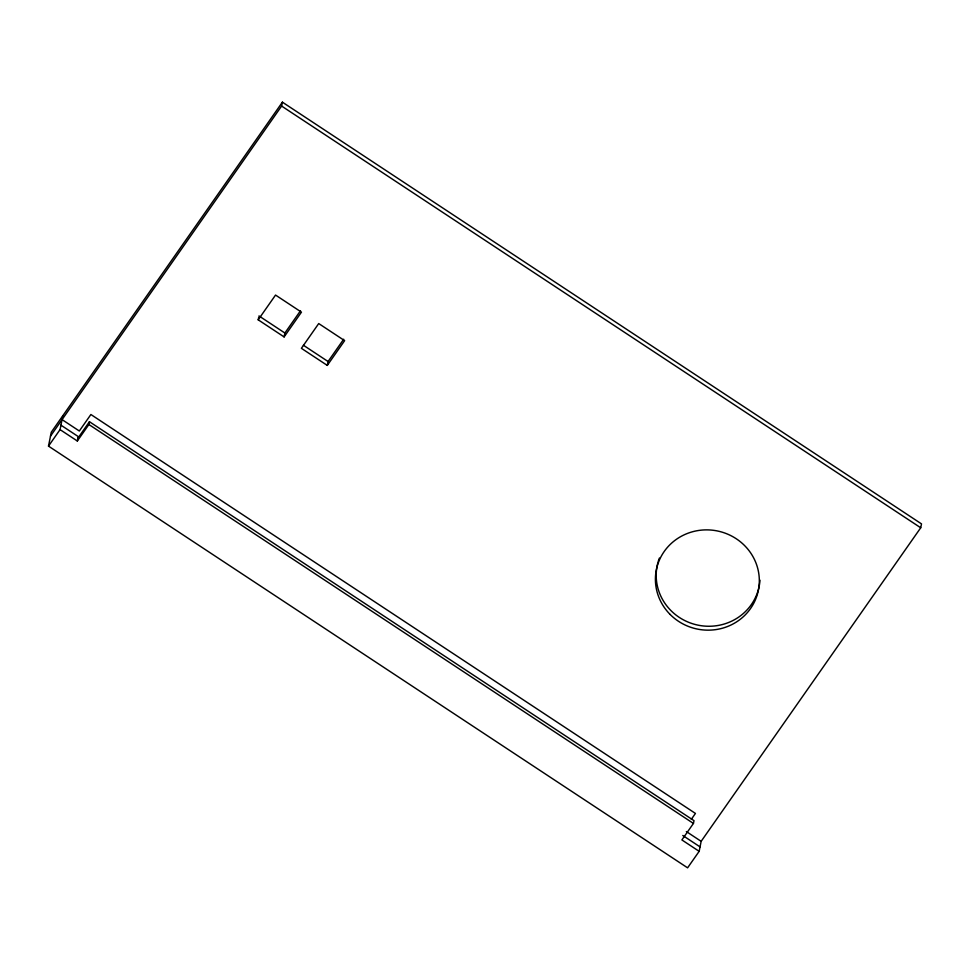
<?xml version="1.0" encoding="UTF-8"?>
<svg xmlns="http://www.w3.org/2000/svg" width="970" height="970" viewBox="0 0 970 970"><rect width="100%" height="100%" fill="white"/><g stroke="black" fill="none" stroke-linecap="round" stroke-linejoin="round"><path stroke-width="1.45" d="M48.5 446.115L51.277 432.22L282.403 102.165L921.5 523.885L920.724 527.777L701.152 841.329L699.164 851.333L687.597 867.835L48.5 446.115L60.055 429.613L62.832 415.718M60.055 429.613L77.333 441.01L78.218 436.561L60.94 425.163M77.333 441.01L88.888 424.508L89.446 421.72L693.999 820.656L693.441 823.433L681.886 839.935L699.164 851.333M50.501 436.112L281.615 106.057L282.403 102.165M258.202 319.821L275.541 295.062L301.452 312.158L284.113 336.917L258.202 319.821L258.723 317.226M284.113 336.917L284.889 333.025L300.494 310.752M327.29 365.411L344.629 340.652L318.718 323.556L301.391 348.315L327.29 365.411L328.066 361.519L343.671 339.245M77.879 438.234L89.446 421.72M691.319 819.323L695.441 813.43L90.889 414.505L79.322 431.007L62.056 419.61M281.615 106.057L920.724 527.777M258.978 315.929L284.889 333.025M303.392 345.235L328.066 361.519M88.888 424.508L693.441 823.433M686.348 831.557L701.152 841.329M682.771 835.485L700.049 846.883M759.983 580.169A52.028 50.064 11.3 0 1 699.976 625.517A52.028 50.064 11.3 0 1 657.793 563.036M658.145 561.775A52.028 50.064 11.3 0 1 659.406 558.053M670.124 614.446A52.028 50.064 11.3 0 0 757.364 594.367A52.028 50.064 11.3 0 0 694.605 531.233A52.028 50.064 11.3 0 0 670.124 614.446"/></g></svg>
